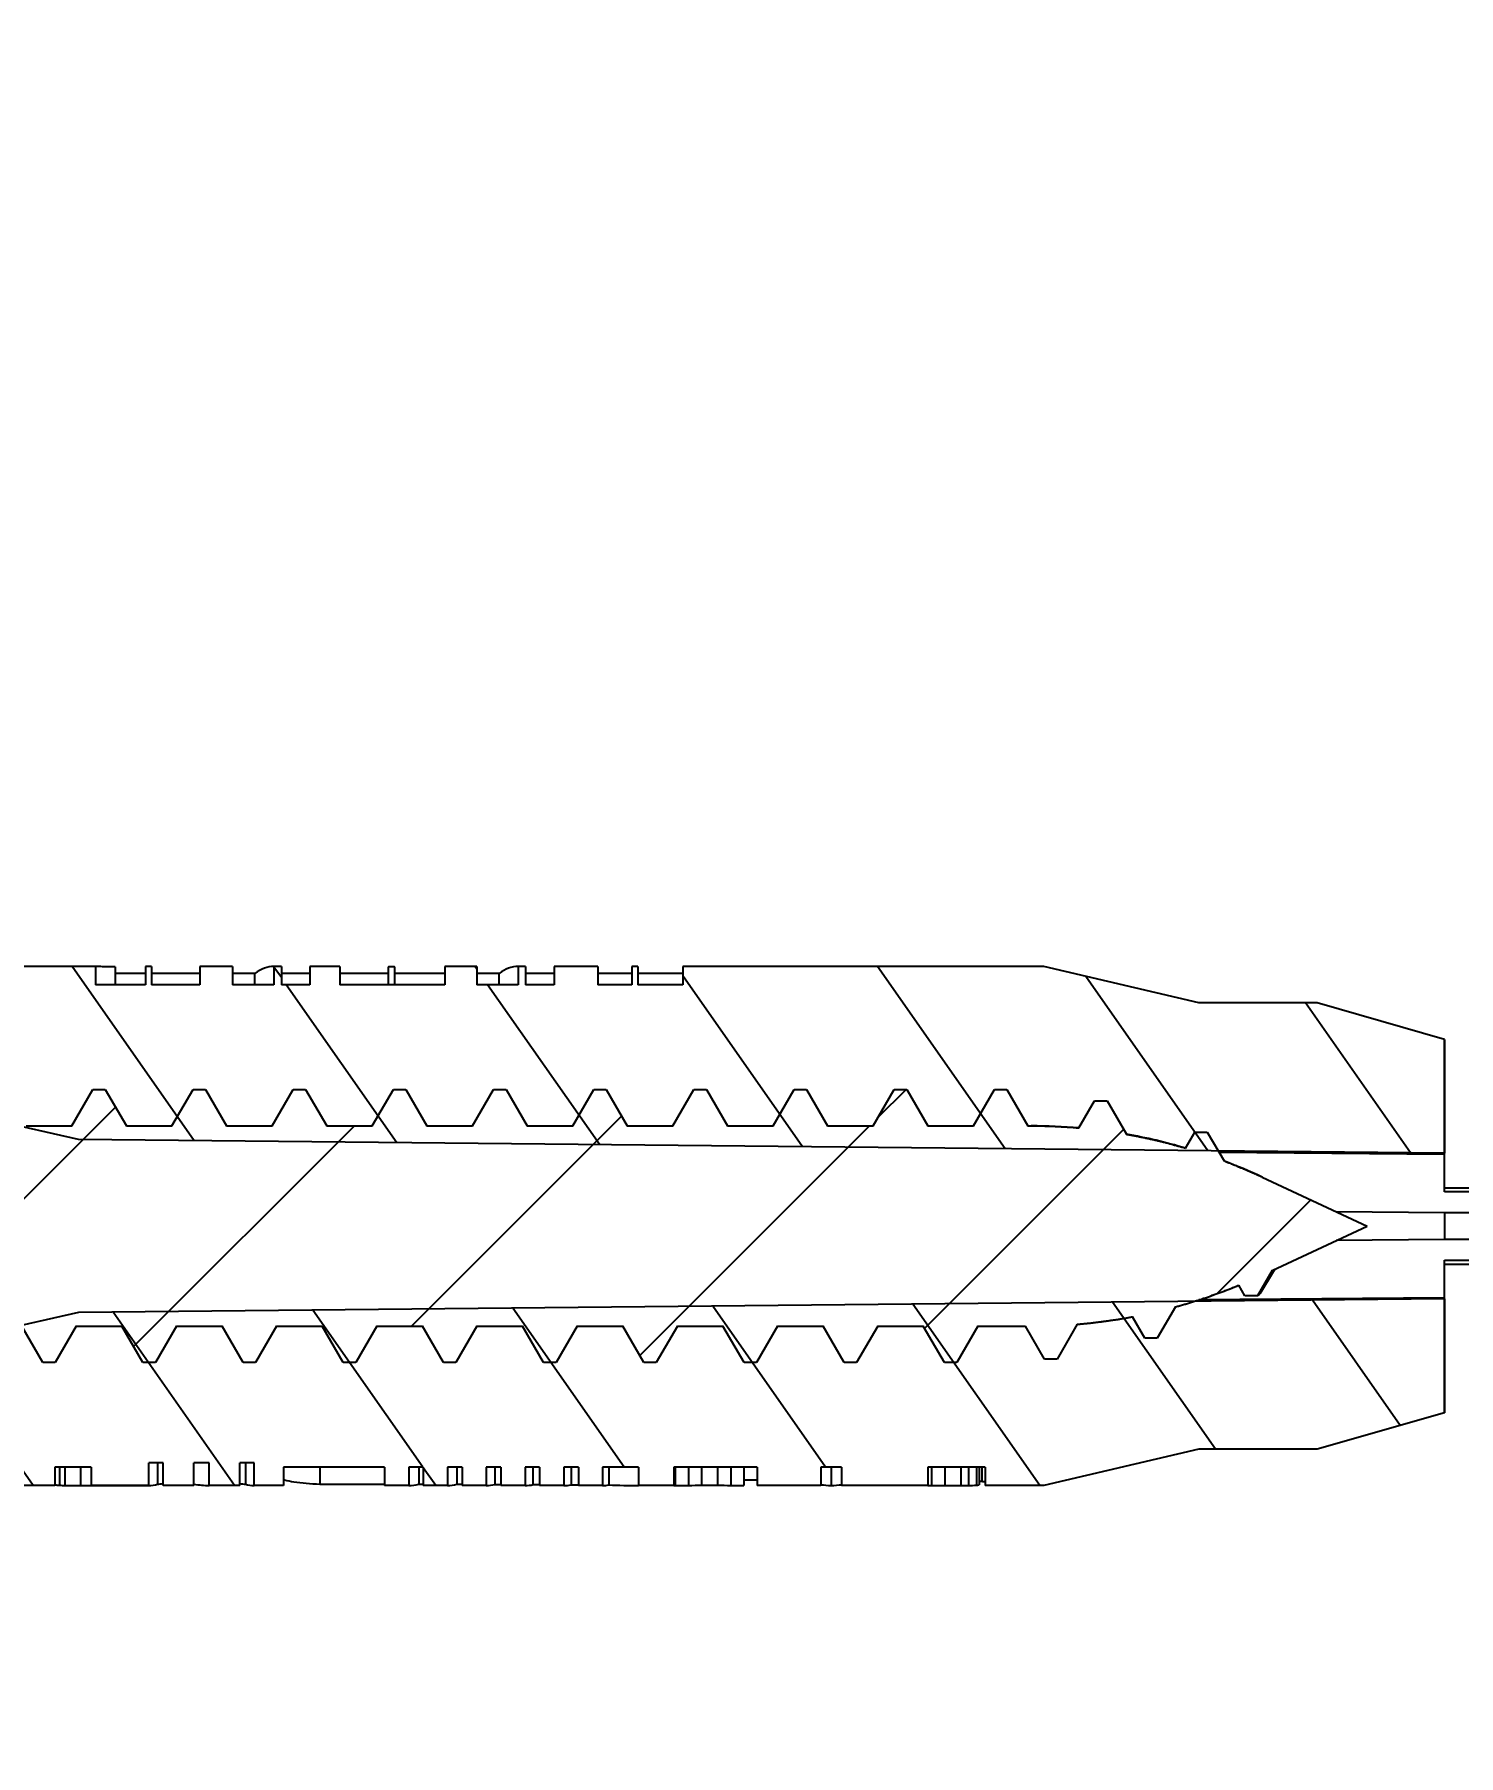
# Model space of a CAD drawing. Header units: inches. Extents: x 1964 to 3446, y -1690 to -1141.
# Drawn here: x 3414.32 to 3429.95, y -1330.31 to -1311.41 of the extents above; entities that cross this region are included whole.
import ezdxf

# ---------------------------------------------------------------- set-up
doc = ezdxf.new("R2010")
doc.units = ezdxf.units.IN
doc.header["$MEASUREMENT"] = 0
doc.layers.get('0').update_dxf_attribs({"linetype": 'CONTINUOUS'})
doc.layers.get('Defpoints').update_dxf_attribs({"linetype": 'CONTINUOUS'})
doc.layers.add('dim', color=3, linetype='CONTINUOUS', lineweight=9)
doc.styles.add('ROMAND', font='romand.shx', dxfattribs={"bigfont": 'gbcbig.shx'})
doc.dimstyles.new('YanXiu', dxfattribs={"dimtxt": 2.5, "dimasz": 2.2, "dimexe": 1, "dimexo": 0, "dimgap": 0.66, "dimtad": 0, "dimzin": 0, "dimdsep": 46, "dimtxsty": 'ROMAND', "dimblk": 'CLOSEDBLANK', "dimcen": 0, "dimclrd": 3, "dimclre": 3, "dimclrt": 7, "dimadec": 0, "dimazin": 0, "dimtfac": 1, "dimtdec": 4, "dimtofl": 0, "dimtmove": 0, "dimatfit": 3, "dimldrblk": 'CLOSEDBLANK', "dimfxl": 0, "dimtolj": 1, "dimtzin": 0, "dimlwd": 0, "dimlwe": 0, "dimarcsym": 0})

# ---------------------------------------------------------------- blocks, each defined once
blk = doc.blocks.new('_ClosedBlank')
at = {"color": 0, "linetype": 'ByBlock', "lineweight": -2}
for p, q in [((-1, 0.1667), (0, 0)), ((-1, 0.1667), (-1, -0.1667)), ((0, 0), (-1, -0.1667))]:
    blk.add_line(p, q, dxfattribs=at)
blk = doc.blocks.new('*D33')
at = {"layer": 'Defpoints', "color": 0}
for p in [(3392.251, -1262.449), (3392.251, -1463.195), (3443.244, -1463.195)]:
    blk.add_point(p, dxfattribs=at)
at = {"layer": 'dim', "color": 3, "lineweight": 5}
for p, q in [((3392.251, -1262.449), (3444.043, -1262.449)), ((3443.244, -1265.649), (3443.244, -1352.022)), ((3443.244, -1459.995), (3443.244, -1373.622)), ((3392.251, -1463.195), (3444.043, -1463.195))]:
    blk.add_line(p, q, dxfattribs=at)
at = {"layer": 'dim', "color": 3, "lineweight": 5, "xscale": 3.2, "yscale": 3.2, "zscale": 3.2}
for p, rotation in [((3443.244, -1262.449), 90), ((3443.244, -1463.195), 270)]:
    blk.add_blockref('_ClosedBlank', p, dxfattribs=dict(at, rotation=rotation))
at = {"layer": 'dim', "color": 7, "insert": (3443.244, -1362.822), "char_height": 4, "attachment_point": 5, "rotation": 90, "style": 'ROMAND'}
blk.add_mtext('200.75', dxfattribs=at)

msp = doc.modelspace()

# ---------------------------------------------------------------- hatches: boundary and pattern name
h = msp.add_hatch()
h.set_pattern_fill('A', color=5, scale=2, angle=45, style=0)
h.set_pattern_definition([(45, (3043.2097, -1624.4772), (-1.4142136, 1.4142136), [])])
edge = h.paths.add_edge_path()
edge.add_line((3403.951, -1320.996), (3403.951, -1323.007))
edge.add_line((3403.951, -1323.007), (3403.958, -1322.996))
edge.add_line((3403.958, -1322.996), (3404.095, -1322.996))
edge.add_line((3404.095, -1322.996), (3404.326, -1323.396))
edge.add_line((3404.326, -1323.396), (3404.827, -1323.396))
edge.add_line((3404.827, -1323.396), (3405.058, -1322.996))
edge.add_line((3405.058, -1322.996), (3405.195, -1322.996))
edge.add_line((3405.195, -1322.996), (3405.426, -1323.396))
edge.add_line((3405.426, -1323.396), (3405.927, -1323.396))
edge.add_line((3405.927, -1323.396), (3406.158, -1322.996))
edge.add_line((3406.158, -1322.996), (3406.295, -1322.996))
edge.add_line((3406.295, -1322.996), (3406.526, -1323.396))
edge.add_line((3406.526, -1323.396), (3407.027, -1323.396))
edge.add_line((3407.027, -1323.396), (3407.258, -1322.996))
edge.add_line((3407.258, -1322.996), (3407.395, -1322.996))
edge.add_line((3407.395, -1322.996), (3407.626, -1323.396))
edge.add_line((3407.626, -1323.396), (3408.127, -1323.396))
edge.add_line((3408.127, -1323.396), (3408.358, -1322.996))
edge.add_line((3408.358, -1322.996), (3408.495, -1322.996))
edge.add_line((3408.495, -1322.996), (3408.726, -1323.396))
edge.add_line((3408.726, -1323.396), (3409.227, -1323.396))
edge.add_line((3409.227, -1323.396), (3409.458, -1322.996))
edge.add_line((3409.458, -1322.996), (3409.595, -1322.996))
edge.add_line((3409.595, -1322.996), (3409.826, -1323.396))
edge.add_line((3409.826, -1323.396), (3410.327, -1323.396))
edge.add_line((3410.327, -1323.396), (3410.558, -1322.996))
edge.add_line((3410.558, -1322.996), (3410.695, -1322.996))
edge.add_line((3410.695, -1322.996), (3410.926, -1323.396))
edge.add_line((3410.926, -1323.396), (3411.427, -1323.396))
edge.add_line((3411.427, -1323.396), (3411.658, -1322.996))
edge.add_line((3411.658, -1322.996), (3411.795, -1322.996))
edge.add_line((3411.795, -1322.996), (3412.026, -1323.396))
edge.add_line((3412.026, -1323.396), (3412.527, -1323.396))
edge.add_line((3412.527, -1323.396), (3412.758, -1322.996))
edge.add_line((3412.758, -1322.996), (3412.895, -1322.996))
edge.add_line((3412.895, -1322.996), (3413.126, -1323.396))
edge.add_line((3413.126, -1323.396), (3413.627, -1323.396))
edge.add_line((3413.627, -1323.396), (3413.858, -1322.996))
edge.add_line((3413.858, -1322.996), (3413.995, -1322.996))
edge.add_line((3413.995, -1322.996), (3414.226, -1323.396))
edge.add_line((3414.226, -1323.396), (3414.727, -1323.396))
edge.add_line((3414.727, -1323.396), (3414.958, -1322.996))
edge.add_line((3414.958, -1322.996), (3415.095, -1322.996))
edge.add_line((3415.095, -1322.996), (3415.326, -1323.396))
edge.add_line((3415.326, -1323.396), (3415.827, -1323.396))
edge.add_line((3415.827, -1323.396), (3416.058, -1322.996))
edge.add_line((3416.058, -1322.996), (3416.195, -1322.996))
edge.add_line((3416.195, -1322.996), (3416.426, -1323.396))
edge.add_line((3416.426, -1323.396), (3416.927, -1323.396))
edge.add_line((3416.927, -1323.396), (3417.158, -1322.996))
edge.add_line((3417.158, -1322.996), (3417.295, -1322.996))
edge.add_line((3417.295, -1322.996), (3417.526, -1323.396))
edge.add_line((3417.526, -1323.396), (3418.027, -1323.396))
edge.add_line((3418.027, -1323.396), (3418.258, -1322.996))
edge.add_line((3418.258, -1322.996), (3418.395, -1322.996))
edge.add_line((3418.395, -1322.996), (3418.626, -1323.396))
edge.add_line((3418.626, -1323.396), (3419.127, -1323.396))
edge.add_line((3419.127, -1323.396), (3419.358, -1322.996))
edge.add_line((3419.358, -1322.996), (3419.495, -1322.996))
edge.add_line((3419.495, -1322.996), (3419.726, -1323.396))
edge.add_line((3419.726, -1323.396), (3420.227, -1323.396))
edge.add_line((3420.227, -1323.396), (3420.458, -1322.996))
edge.add_line((3420.458, -1322.996), (3420.595, -1322.996))
edge.add_line((3420.595, -1322.996), (3420.826, -1323.396))
edge.add_line((3420.826, -1323.396), (3421.327, -1323.396))
edge.add_line((3421.327, -1323.396), (3421.558, -1322.996))
edge.add_line((3421.558, -1322.996), (3421.695, -1322.996))
edge.add_line((3421.695, -1322.996), (3421.926, -1323.396))
edge.add_line((3421.926, -1323.396), (3422.427, -1323.396))
edge.add_line((3422.427, -1323.396), (3422.658, -1322.996))
edge.add_line((3422.658, -1322.996), (3422.795, -1322.996))
edge.add_line((3422.795, -1322.996), (3423.026, -1323.396))
edge.add_line((3423.026, -1323.396), (3423.527, -1323.396))
edge.add_line((3423.527, -1323.396), (3423.758, -1322.996))
edge.add_line((3423.758, -1322.996), (3423.895, -1322.996))
edge.add_line((3423.895, -1322.996), (3424.126, -1323.396))
edge.add_line((3424.126, -1323.396), (3424.627, -1323.396))
edge.add_line((3424.627, -1323.396), (3424.858, -1322.997))
edge.add_line((3424.858, -1322.997), (3424.995, -1322.997))
edge.add_line((3424.995, -1322.997), (3425.225, -1323.396))
edge.add_line((3425.225, -1323.396), (3425.262, -1323.396))
edge.add_spline(control_points=[(3425.262, -1323.396), (3425.437, -1323.396), (3425.612, -1323.403), (3425.786, -1323.419)], knot_values=[0, 0, 0, 0, 1, 1, 1, 1], degree=3, periodic=0)
edge.add_line((3425.786, -1323.419), (3425.958, -1323.122))
edge.add_line((3425.958, -1323.122), (3426.095, -1323.122))
edge.add_line((3426.095, -1323.122), (3426.306, -1323.487))
edge.add_spline(control_points=[(3426.306, -1323.487), (3426.525, -1323.526), (3426.742, -1323.577), (3426.956, -1323.64)], knot_values=[0, 0, 0, 0, 1, 1, 1, 1], degree=3, periodic=0)
edge.add_line((3426.956, -1323.64), (3427.058, -1323.464))
edge.add_line((3427.058, -1323.464), (3427.195, -1323.464))
edge.add_line((3427.195, -1323.464), (3427.379, -1323.781))
edge.add_spline(control_points=[(3427.379, -1323.781), (3427.521, -1323.835), (3427.66, -1323.894), (3427.798, -1323.958)], knot_values=[0, 0, 0, 0, 1, 1, 1, 1], degree=3, periodic=0)
edge.add_line((3427.798, -1323.958), (3428.951, -1324.496))
edge.add_line((3428.951, -1324.496), (3427.906, -1324.983))
edge.add_line((3427.906, -1324.983), (3427.745, -1325.262))
edge.add_line((3427.745, -1325.262), (3427.608, -1325.262))
edge.add_line((3427.608, -1325.262), (3427.541, -1325.146))
edge.add_spline(control_points=[(3426.844, -1325.384), (3427.081, -1325.319), (3427.313, -1325.24), (3427.541, -1325.146)], knot_values=[0, 0, 0, 0, 1, 1, 1, 1], degree=3, periodic=0)
edge.add_line((3426.844, -1325.384), (3426.645, -1325.727))
edge.add_line((3426.645, -1325.727), (3426.508, -1325.727))
edge.add_line((3426.508, -1325.727), (3426.372, -1325.492))
edge.add_spline(control_points=[(3425.766, -1325.575), (3425.97, -1325.557), (3426.172, -1325.53), (3426.372, -1325.492)], knot_values=[0, 0, 0, 0, 1, 1, 1, 1], degree=3, periodic=0)
edge.add_line((3425.766, -1325.575), (3425.545, -1325.958))
edge.add_line((3425.545, -1325.958), (3425.408, -1325.958))
edge.add_line((3425.408, -1325.958), (3425.199, -1325.596))
edge.add_line((3425.199, -1325.596), (3424.676, -1325.596))
edge.add_line((3424.676, -1325.596), (3424.445, -1325.996))
edge.add_line((3424.445, -1325.996), (3424.308, -1325.996))
edge.add_line((3424.308, -1325.996), (3424.077, -1325.596))
edge.add_line((3424.077, -1325.596), (3423.576, -1325.596))
edge.add_line((3423.576, -1325.596), (3423.345, -1325.996))
edge.add_line((3423.345, -1325.996), (3423.208, -1325.996))
edge.add_line((3423.208, -1325.996), (3422.977, -1325.596))
edge.add_line((3422.977, -1325.596), (3422.476, -1325.596))
edge.add_line((3422.476, -1325.596), (3422.245, -1325.996))
edge.add_line((3422.245, -1325.996), (3422.108, -1325.996))
edge.add_line((3422.108, -1325.996), (3421.877, -1325.596))
edge.add_line((3421.877, -1325.596), (3421.376, -1325.596))
edge.add_line((3421.376, -1325.596), (3421.145, -1325.996))
edge.add_line((3421.145, -1325.996), (3421.008, -1325.996))
edge.add_line((3421.008, -1325.996), (3420.777, -1325.596))
edge.add_line((3420.777, -1325.596), (3420.276, -1325.596))
edge.add_line((3420.276, -1325.596), (3420.045, -1325.996))
edge.add_line((3420.045, -1325.996), (3419.908, -1325.996))
edge.add_line((3419.908, -1325.996), (3419.677, -1325.596))
edge.add_line((3419.677, -1325.596), (3419.176, -1325.596))
edge.add_line((3419.176, -1325.596), (3418.945, -1325.996))
edge.add_line((3418.945, -1325.996), (3418.808, -1325.996))
edge.add_line((3418.808, -1325.996), (3418.577, -1325.596))
edge.add_line((3418.577, -1325.596), (3418.076, -1325.596))
edge.add_line((3418.076, -1325.596), (3417.845, -1325.996))
edge.add_line((3417.845, -1325.996), (3417.708, -1325.996))
edge.add_line((3417.708, -1325.996), (3417.477, -1325.596))
edge.add_line((3417.477, -1325.596), (3416.976, -1325.596))
edge.add_line((3416.976, -1325.596), (3416.745, -1325.996))
edge.add_line((3416.745, -1325.996), (3416.608, -1325.996))
edge.add_line((3416.608, -1325.996), (3416.377, -1325.596))
edge.add_line((3416.377, -1325.596), (3415.876, -1325.596))
edge.add_line((3415.876, -1325.596), (3415.645, -1325.996))
edge.add_line((3415.645, -1325.996), (3415.508, -1325.996))
edge.add_line((3415.508, -1325.996), (3415.277, -1325.596))
edge.add_line((3415.277, -1325.596), (3414.776, -1325.596))
edge.add_line((3414.776, -1325.596), (3414.545, -1325.996))
edge.add_line((3414.545, -1325.996), (3414.408, -1325.996))
edge.add_line((3414.408, -1325.996), (3414.177, -1325.596))
edge.add_line((3414.177, -1325.596), (3413.676, -1325.596))
edge.add_line((3413.676, -1325.596), (3413.445, -1325.996))
edge.add_line((3413.445, -1325.996), (3413.308, -1325.996))
edge.add_line((3413.308, -1325.996), (3413.077, -1325.596))
edge.add_line((3413.077, -1325.596), (3412.576, -1325.596))
edge.add_line((3412.576, -1325.596), (3412.345, -1325.996))
edge.add_line((3412.345, -1325.996), (3412.208, -1325.996))
edge.add_line((3412.208, -1325.996), (3411.977, -1325.596))
edge.add_line((3411.977, -1325.596), (3411.476, -1325.596))
edge.add_line((3411.476, -1325.596), (3411.245, -1325.996))
edge.add_line((3411.245, -1325.996), (3411.108, -1325.996))
edge.add_line((3411.108, -1325.996), (3410.877, -1325.596))
edge.add_line((3410.877, -1325.596), (3410.376, -1325.596))
edge.add_line((3410.376, -1325.596), (3410.145, -1325.996))
edge.add_line((3410.145, -1325.996), (3410.008, -1325.996))
edge.add_line((3410.008, -1325.996), (3409.777, -1325.596))
edge.add_line((3409.777, -1325.596), (3409.276, -1325.596))
edge.add_line((3409.276, -1325.596), (3409.045, -1325.996))
edge.add_line((3409.045, -1325.996), (3408.908, -1325.996))
edge.add_line((3408.908, -1325.996), (3408.677, -1325.596))
edge.add_line((3408.677, -1325.596), (3408.176, -1325.596))
edge.add_line((3408.176, -1325.596), (3407.945, -1325.996))
edge.add_line((3407.945, -1325.996), (3407.808, -1325.996))
edge.add_line((3407.808, -1325.996), (3407.577, -1325.596))
edge.add_line((3407.577, -1325.596), (3407.076, -1325.596))
edge.add_line((3407.076, -1325.596), (3406.845, -1325.996))
edge.add_line((3406.845, -1325.996), (3406.708, -1325.996))
edge.add_line((3406.708, -1325.996), (3406.477, -1325.596))
edge.add_line((3406.477, -1325.596), (3405.976, -1325.596))
edge.add_line((3405.976, -1325.596), (3405.745, -1325.996))
edge.add_line((3405.745, -1325.996), (3405.608, -1325.996))
edge.add_line((3405.608, -1325.996), (3405.377, -1325.596))
edge.add_line((3405.377, -1325.596), (3404.876, -1325.596))
edge.add_line((3404.876, -1325.596), (3404.645, -1325.996))
edge.add_line((3404.645, -1325.996), (3404.508, -1325.996))
edge.add_line((3404.508, -1325.996), (3404.277, -1325.596))
edge.add_line((3404.277, -1325.596), (3403.951, -1325.596))
edge.add_line((3403.951, -1325.596), (3403.951, -1327.996))
edge.add_line((3403.951, -1327.996), (3403.651, -1327.996))
edge.add_line((3403.651, -1327.996), (3403.651, -1327.196))
edge.add_spline(control_points=[(3402.134, -1326.256), (3402.41, -1326.868), (3402.981, -1327.221), (3403.651, -1327.196)], knot_values=[0, 0, 0, 0, 1, 1, 1, 1], degree=3, periodic=0)
edge.add_line((3402.134, -1326.256), (3403.45, -1325.246))
edge.add_line((3403.45, -1325.246), (3403.651, -1324.496))
edge.add_line((3403.651, -1324.496), (3403.45, -1323.746))
edge.add_line((3403.45, -1323.746), (3402.134, -1322.735))
edge.add_spline(control_points=[(3402.134, -1322.735), (3402.41, -1322.124), (3402.981, -1321.771), (3403.651, -1321.796)], knot_values=[0, 0, 0, 0, 1, 1, 1, 1], degree=3, periodic=0)
edge.add_line((3403.651, -1321.796), (3403.651, -1320.996))
edge.add_line((3403.651, -1320.996), (3403.951, -1320.996))
h = msp.add_hatch()
h.set_pattern_fill('DEFAULT__2', color=2, scale=1.810714, angle=125, style=0)
h.set_pattern_definition([(125, (3043.2097, -1624.4772), (-1.48325, -1.038583), [])])
edge = h.paths.add_edge_path()
edge.add_line((3429.801, -1325.296), (3414.801, -1325.446))
edge.add_line((3414.801, -1325.446), (3410.172, -1326.496))
edge.add_line((3410.172, -1326.496), (3405.451, -1326.496))
edge.add_line((3405.451, -1326.496), (3405.451, -1326.618))
edge.add_line((3405.451, -1326.618), (3405.458, -1326.618))
edge.add_line((3405.458, -1326.618), (3405.276, -1326.621))
edge.add_spline(control_points=[(3405.276, -1326.621), (3405.085, -1326.624), (3404.951, -1326.76), (3404.951, -1326.951)], knot_values=[0, 0, 0, 0, 1, 1, 1, 1], degree=3, periodic=0)
edge.add_line((3404.951, -1326.951), (3404.951, -1327.996))
edge.add_line((3404.951, -1327.996), (3405.121, -1327.996))
edge.add_line((3405.121, -1327.996), (3405.598, -1327.191))
edge.add_line((3405.598, -1327.191), (3408.351, -1327.191))
edge.add_line((3408.351, -1327.191), (3408.351, -1327.846))
edge.add_line((3408.351, -1327.846), (3411.951, -1327.403))
edge.add_line((3411.951, -1327.403), (3412.618, -1327.384))
edge.add_line((3412.618, -1327.384), (3412.618, -1327.146))
edge.add_line((3412.618, -1327.146), (3412.792, -1327.146))
edge.add_line((3412.792, -1327.146), (3412.792, -1327.379))
edge.add_line((3412.792, -1327.379), (3413.147, -1327.369))
edge.add_line((3413.147, -1327.369), (3413.147, -1327.146))
edge.add_line((3413.147, -1327.146), (3413.351, -1327.146))
edge.add_line((3413.351, -1327.146), (3413.351, -1327.363))
edge.add_line((3413.351, -1327.363), (3413.951, -1327.346))
edge.add_line((3413.951, -1327.346), (3414.541, -1327.346))
edge.add_line((3414.541, -1327.346), (3414.541, -1327.146))
edge.add_line((3414.541, -1327.146), (3414.939, -1327.146))
edge.add_line((3414.939, -1327.146), (3414.939, -1327.346))
edge.add_line((3414.939, -1327.346), (3415.572, -1327.346))
edge.add_line((3415.572, -1327.346), (3415.572, -1327.096))
edge.add_line((3415.572, -1327.096), (3415.73, -1327.096))
edge.add_line((3415.73, -1327.096), (3415.73, -1327.346))
edge.add_line((3415.73, -1327.346), (3416.066, -1327.346))
edge.add_line((3416.066, -1327.346), (3416.066, -1327.096))
edge.add_line((3416.066, -1327.096), (3416.237, -1327.096))
edge.add_line((3416.237, -1327.096), (3416.237, -1327.346))
edge.add_line((3416.237, -1327.346), (3416.572, -1327.346))
edge.add_line((3416.572, -1327.346), (3416.572, -1327.096))
edge.add_line((3416.572, -1327.096), (3416.73, -1327.096))
edge.add_line((3416.73, -1327.096), (3416.73, -1327.346))
edge.add_line((3416.73, -1327.346), (3417.051, -1327.346))
edge.add_line((3417.051, -1327.346), (3417.051, -1327.146))
edge.add_line((3417.051, -1327.146), (3418.161, -1327.146))
edge.add_line((3418.161, -1327.146), (3418.161, -1327.346))
edge.add_line((3418.161, -1327.346), (3418.427, -1327.346))
edge.add_line((3418.427, -1327.346), (3418.427, -1327.146))
edge.add_line((3418.427, -1327.146), (3418.586, -1327.146))
edge.add_line((3418.586, -1327.146), (3418.586, -1327.346))
edge.add_line((3418.586, -1327.346), (3418.852, -1327.346))
edge.add_line((3418.852, -1327.346), (3418.852, -1327.146))
edge.add_line((3418.852, -1327.146), (3419.012, -1327.146))
edge.add_line((3419.012, -1327.146), (3419.012, -1327.346))
edge.add_line((3419.012, -1327.346), (3419.278, -1327.346))
edge.add_line((3419.278, -1327.346), (3419.278, -1327.146))
edge.add_line((3419.278, -1327.146), (3419.438, -1327.146))
edge.add_line((3419.438, -1327.146), (3419.438, -1327.346))
edge.add_line((3419.438, -1327.346), (3419.704, -1327.346))
edge.add_line((3419.704, -1327.346), (3419.704, -1327.146))
edge.add_line((3419.704, -1327.146), (3419.863, -1327.146))
edge.add_line((3419.863, -1327.146), (3419.863, -1327.346))
edge.add_line((3419.863, -1327.346), (3420.129, -1327.346))
edge.add_line((3420.129, -1327.346), (3420.129, -1327.146))
edge.add_line((3420.129, -1327.146), (3420.289, -1327.146))
edge.add_line((3420.289, -1327.146), (3420.289, -1327.346))
edge.add_line((3420.289, -1327.346), (3420.555, -1327.346))
edge.add_line((3420.555, -1327.346), (3420.555, -1327.146))
edge.add_line((3420.555, -1327.146), (3420.951, -1327.146))
edge.add_line((3420.951, -1327.146), (3420.951, -1327.346))
edge.add_line((3420.951, -1327.346), (3421.338, -1327.346))
edge.add_line((3421.338, -1327.346), (3421.338, -1327.146))
edge.add_line((3421.338, -1327.146), (3422.253, -1327.146))
edge.add_line((3422.253, -1327.146), (3422.253, -1327.346))
edge.add_line((3422.253, -1327.346), (3422.95, -1327.346))
edge.add_line((3422.95, -1327.346), (3422.95, -1327.146))
edge.add_line((3422.95, -1327.146), (3423.18, -1327.146))
edge.add_line((3423.18, -1327.146), (3423.18, -1327.346))
edge.add_line((3423.18, -1327.346), (3424.128, -1327.346))
edge.add_line((3424.128, -1327.346), (3424.128, -1327.146))
edge.add_line((3424.128, -1327.146), (3424.757, -1327.146))
edge.add_line((3424.757, -1327.146), (3424.757, -1327.346))
edge.add_line((3424.757, -1327.346), (3425.401, -1327.346))
edge.add_line((3425.401, -1327.346), (3427.101, -1326.946))
edge.add_line((3427.101, -1326.946), (3428.401, -1326.946))
edge.add_line((3428.401, -1326.946), (3429.801, -1326.546))
edge.add_line((3429.801, -1326.546), (3429.801, -1325.296))
edge = h.paths.add_edge_path()
edge.add_line((3429.801, -1323.696), (3414.801, -1323.546))
edge.add_line((3414.801, -1323.546), (3410.172, -1322.496))
edge.add_line((3410.172, -1322.496), (3405.451, -1322.496))
edge.add_line((3405.451, -1322.496), (3405.451, -1322.374))
edge.add_line((3405.451, -1322.374), (3405.458, -1322.374))
edge.add_line((3405.458, -1322.374), (3405.276, -1322.371))
edge.add_spline(control_points=[(3405.276, -1322.371), (3405.085, -1322.368), (3404.951, -1322.232), (3404.951, -1322.041)], knot_values=[0, 0, 0, 0, 1, 1, 1, 1], degree=3, periodic=0)
edge.add_line((3404.951, -1322.041), (3404.951, -1320.996))
edge.add_line((3404.951, -1320.996), (3405.121, -1320.996))
edge.add_line((3405.121, -1320.996), (3405.598, -1321.801))
edge.add_line((3405.598, -1321.801), (3408.351, -1321.801))
edge.add_line((3408.351, -1321.801), (3408.351, -1321.146))
edge.add_line((3408.351, -1321.146), (3411.951, -1321.588))
edge.add_line((3411.951, -1321.588), (3413.951, -1321.646))
edge.add_line((3413.951, -1321.646), (3414.986, -1321.646))
edge.add_line((3414.986, -1321.646), (3414.986, -1321.846))
edge.add_line((3414.986, -1321.846), (3415.536, -1321.846))
edge.add_line((3415.536, -1321.846), (3415.536, -1321.646))
edge.add_line((3415.536, -1321.646), (3415.602, -1321.646))
edge.add_line((3415.602, -1321.646), (3415.602, -1321.846))
edge.add_line((3415.602, -1321.846), (3416.133, -1321.846))
edge.add_line((3416.133, -1321.846), (3416.133, -1321.646))
edge.add_line((3416.133, -1321.646), (3416.493, -1321.646))
edge.add_line((3416.493, -1321.646), (3416.493, -1321.846))
edge.add_line((3416.493, -1321.846), (3416.947, -1321.846))
edge.add_line((3416.947, -1321.846), (3416.947, -1321.646))
edge.add_line((3416.947, -1321.646), (3417.028, -1321.646))
edge.add_line((3417.028, -1321.646), (3417.028, -1321.846))
edge.add_line((3417.028, -1321.846), (3417.341, -1321.846))
edge.add_line((3417.341, -1321.846), (3417.341, -1321.646))
edge.add_line((3417.341, -1321.646), (3417.672, -1321.646))
edge.add_line((3417.672, -1321.646), (3417.672, -1321.846))
edge.add_line((3417.672, -1321.846), (3418.822, -1321.846))
edge.add_line((3418.822, -1321.846), (3418.822, -1321.646))
edge.add_line((3418.822, -1321.646), (3419.174, -1321.646))
edge.add_line((3419.174, -1321.646), (3419.174, -1321.846))
edge.add_line((3419.174, -1321.846), (3419.628, -1321.846))
edge.add_line((3419.628, -1321.846), (3419.628, -1321.646))
edge.add_line((3419.628, -1321.646), (3419.709, -1321.646))
edge.add_line((3419.709, -1321.646), (3419.709, -1321.846))
edge.add_line((3419.709, -1321.846), (3420.022, -1321.846))
edge.add_line((3420.022, -1321.846), (3420.022, -1321.646))
edge.add_line((3420.022, -1321.646), (3420.503, -1321.646))
edge.add_line((3420.503, -1321.646), (3420.503, -1321.846))
edge.add_line((3420.503, -1321.846), (3420.876, -1321.846))
edge.add_line((3420.876, -1321.846), (3420.876, -1321.646))
edge.add_line((3420.876, -1321.646), (3420.942, -1321.646))
edge.add_line((3420.942, -1321.646), (3420.942, -1321.846))
edge.add_line((3420.942, -1321.846), (3421.435, -1321.846))
edge.add_line((3421.435, -1321.846), (3421.435, -1321.646))
edge.add_line((3421.435, -1321.646), (3425.401, -1321.646))
edge.add_line((3425.401, -1321.646), (3427.101, -1322.046))
edge.add_line((3427.101, -1322.046), (3428.401, -1322.046))
edge.add_line((3428.401, -1322.046), (3429.801, -1322.446))
edge.add_line((3429.801, -1322.446), (3429.801, -1323.696))

# ---------------------------------------------------------------- linework, layer by layer
at = {"color": 7, "linetype": 'Continuous'}
for p, q in [((3414.986, -1321.646), (3413.951, -1321.646)), ((3414.986, -1321.646), (3413.951, -1321.646)), ((3414.986, -1321.646), (3414.986, -1321.846)), ((3414.986, -1321.646), (3414.986, -1321.846)), ((3415.203, -1321.651), (3415.203, -1321.846)), ((3415.602, -1321.646), (3415.536, -1321.646)), ((3415.536, -1321.646), (3415.536, -1321.846)), ((3415.602, -1321.646), (3415.536, -1321.646)), ((3415.536, -1321.646), (3415.536, -1321.846)), ((3415.602, -1321.646), (3415.602, -1321.846)), ((3415.602, -1321.646), (3415.602, -1321.846)), ((3416.493, -1321.646), (3416.133, -1321.646)), ((3416.133, -1321.646), (3416.133, -1321.846)), ((3416.493, -1321.646), (3416.133, -1321.646)), ((3416.133, -1321.646), (3416.133, -1321.846)), ((3416.493, -1321.646), (3416.493, -1321.846)), ((3416.493, -1321.646), (3416.493, -1321.846)), ((3417.028, -1321.646), (3416.947, -1321.646)), ((3416.947, -1321.646), (3416.947, -1321.846)), ((3417.028, -1321.646), (3416.947, -1321.646)), ((3416.947, -1321.646), (3416.947, -1321.846)), ((3417.028, -1321.646), (3417.028, -1321.846)), ((3417.028, -1321.646), (3417.028, -1321.846)), ((3417.672, -1321.646), (3417.341, -1321.646)), ((3417.341, -1321.646), (3417.341, -1321.846)), ((3417.672, -1321.646), (3417.341, -1321.646)), ((3417.341, -1321.646), (3417.341, -1321.846)), ((3417.672, -1321.646), (3417.672, -1321.846)), ((3417.672, -1321.646), (3417.672, -1321.846)), ((3418.205, -1321.846), (3418.205, -1321.651)), ((3418.271, -1321.651), (3418.271, -1321.846)), ((3419.174, -1321.646), (3418.822, -1321.646)), ((3418.822, -1321.646), (3418.822, -1321.846)), ((3419.174, -1321.646), (3418.822, -1321.646)), ((3418.822, -1321.646), (3418.822, -1321.846)), ((3419.174, -1321.646), (3419.174, -1321.846)), ((3419.174, -1321.646), (3419.174, -1321.846)), ((3419.709, -1321.646), (3419.628, -1321.646)), ((3419.628, -1321.646), (3419.628, -1321.846)), ((3419.709, -1321.646), (3419.628, -1321.646)), ((3419.628, -1321.646), (3419.628, -1321.846)), ((3419.709, -1321.646), (3419.709, -1321.846)), ((3419.709, -1321.646), (3419.709, -1321.846)), ((3420.503, -1321.646), (3420.022, -1321.646)), ((3420.022, -1321.646), (3420.022, -1321.846)), ((3420.503, -1321.646), (3420.022, -1321.646)), ((3420.022, -1321.646), (3420.022, -1321.846)), ((3420.503, -1321.646), (3420.503, -1321.846)), ((3420.503, -1321.646), (3420.503, -1321.846)), ((3420.942, -1321.646), (3420.876, -1321.646)), ((3420.876, -1321.646), (3420.876, -1321.846)), ((3420.942, -1321.646), (3420.876, -1321.646)), ((3420.876, -1321.646), (3420.876, -1321.846)), ((3420.942, -1321.646), (3420.942, -1321.846)), ((3420.942, -1321.646), (3420.942, -1321.846)), ((3425.401, -1321.646), (3421.435, -1321.646)), ((3421.435, -1321.646), (3421.435, -1321.846)), ((3425.401, -1321.646), (3421.435, -1321.646)), ((3421.435, -1321.646), (3421.435, -1321.846)), ((3427.101, -1322.046), (3425.401, -1321.646)), ((3427.101, -1322.046), (3425.401, -1321.646)), ((3415.536, -1321.846), (3414.986, -1321.846)), ((3415.536, -1321.846), (3414.986, -1321.846)), ((3415.536, -1321.721), (3415.203, -1321.721)), ((3416.133, -1321.721), (3415.602, -1321.721)), ((3416.133, -1321.846), (3415.602, -1321.846)), ((3416.133, -1321.846), (3415.602, -1321.846)), ((3416.738, -1321.721), (3416.493, -1321.721)), ((3416.947, -1321.846), (3416.493, -1321.846)), ((3416.947, -1321.846), (3416.493, -1321.846)), ((3416.738, -1321.846), (3416.738, -1321.721)), ((3417.341, -1321.721), (3417.028, -1321.721)), ((3417.341, -1321.846), (3417.028, -1321.846)), ((3417.341, -1321.846), (3417.028, -1321.846)), ((3418.205, -1321.721), (3417.672, -1321.721)), ((3418.822, -1321.846), (3417.672, -1321.846)), ((3418.822, -1321.846), (3417.672, -1321.846)), ((3418.822, -1321.721), (3418.271, -1321.721)), ((3419.419, -1321.721), (3419.174, -1321.721)), ((3419.628, -1321.846), (3419.174, -1321.846)), ((3419.628, -1321.846), (3419.174, -1321.846)), ((3419.419, -1321.846), (3419.419, -1321.721)), ((3420.022, -1321.721), (3419.709, -1321.721)), ((3420.022, -1321.846), (3419.709, -1321.846)), ((3420.022, -1321.846), (3419.709, -1321.846)), ((3420.876, -1321.721), (3420.503, -1321.721)), ((3420.876, -1321.846), (3420.503, -1321.846)), ((3420.876, -1321.846), (3420.503, -1321.846)), ((3421.435, -1321.721), (3420.942, -1321.721)), ((3421.435, -1321.846), (3420.942, -1321.846)), ((3421.435, -1321.846), (3420.942, -1321.846)), ((3428.401, -1322.046), (3427.101, -1322.046)), ((3428.401, -1322.046), (3427.101, -1322.046)), ((3429.801, -1322.446), (3428.401, -1322.046)), ((3429.801, -1322.446), (3428.401, -1322.046)), ((3429.801, -1324.12), (3429.801, -1322.446)), ((3429.801, -1322.446), (3429.801, -1323.696)), ((3414.801, -1323.546), (3410.172, -1322.496)), ((3414.801, -1323.546), (3410.172, -1322.496)), ((3414.727, -1323.396), (3414.958, -1322.996)), ((3414.727, -1323.396), (3414.958, -1322.996)), ((3414.958, -1322.996), (3415.095, -1322.996)), ((3414.958, -1322.996), (3415.095, -1322.996)), ((3415.095, -1322.996), (3415.326, -1323.396)), ((3415.095, -1322.996), (3415.326, -1323.396)), ((3415.827, -1323.396), (3416.058, -1322.996)), ((3415.827, -1323.396), (3416.058, -1322.996)), ((3416.058, -1322.996), (3416.195, -1322.996)), ((3416.058, -1322.996), (3416.195, -1322.996)), ((3416.195, -1322.996), (3416.426, -1323.396)), ((3416.195, -1322.996), (3416.426, -1323.396)), ((3416.927, -1323.396), (3417.158, -1322.996)), ((3416.927, -1323.396), (3417.158, -1322.996)), ((3417.158, -1322.996), (3417.295, -1322.996)), ((3417.158, -1322.996), (3417.295, -1322.996)), ((3417.295, -1322.996), (3417.526, -1323.396)), ((3417.295, -1322.996), (3417.526, -1323.396)), ((3418.027, -1323.396), (3418.258, -1322.996)), ((3418.027, -1323.396), (3418.258, -1322.996)), ((3418.258, -1322.996), (3418.395, -1322.996)), ((3418.258, -1322.996), (3418.395, -1322.996)), ((3418.395, -1322.996), (3418.626, -1323.396)), ((3418.395, -1322.996), (3418.626, -1323.396)), ((3419.127, -1323.396), (3419.358, -1322.996)), ((3419.127, -1323.396), (3419.358, -1322.996)), ((3419.358, -1322.996), (3419.495, -1322.996)), ((3419.358, -1322.996), (3419.495, -1322.996)), ((3419.495, -1322.996), (3419.726, -1323.396)), ((3419.495, -1322.996), (3419.726, -1323.396)), ((3420.227, -1323.396), (3420.458, -1322.996)), ((3420.227, -1323.396), (3420.458, -1322.996)), ((3420.458, -1322.996), (3420.595, -1322.996)), ((3420.458, -1322.996), (3420.595, -1322.996)), ((3420.595, -1322.996), (3420.826, -1323.396)), ((3420.595, -1322.996), (3420.826, -1323.396)), ((3421.327, -1323.396), (3421.558, -1322.996)), ((3421.327, -1323.396), (3421.558, -1322.996)), ((3421.558, -1322.996), (3421.695, -1322.996)), ((3421.558, -1322.996), (3421.695, -1322.996)), ((3421.695, -1322.996), (3421.926, -1323.396)), ((3421.695, -1322.996), (3421.926, -1323.396)), ((3422.427, -1323.396), (3422.658, -1322.996)), ((3422.427, -1323.396), (3422.658, -1322.996)), ((3422.658, -1322.996), (3422.795, -1322.996)), ((3422.658, -1322.996), (3422.795, -1322.996)), ((3422.795, -1322.996), (3423.026, -1323.396)), ((3422.795, -1322.996), (3423.026, -1323.396)), ((3423.527, -1323.396), (3423.758, -1322.996)), ((3423.527, -1323.396), (3423.758, -1322.996)), ((3423.758, -1322.996), (3423.895, -1322.996)), ((3423.758, -1322.996), (3423.895, -1322.996)), ((3423.895, -1322.996), (3424.126, -1323.396)), ((3423.895, -1322.996), (3424.126, -1323.396)), ((3424.627, -1323.396), (3424.858, -1322.997)), ((3424.627, -1323.396), (3424.858, -1322.997)), ((3424.857, -1322.997), (3424.858, -1322.997)), ((3424.858, -1322.997), (3424.995, -1322.997)), ((3424.858, -1322.997), (3424.995, -1322.997)), ((3424.995, -1322.997), (3425.225, -1323.396)), ((3424.995, -1322.997), (3424.995, -1322.997)), ((3424.995, -1322.997), (3425.225, -1323.396)), ((3425.786, -1323.419), (3425.958, -1323.122)), ((3425.786, -1323.419), (3425.958, -1323.122)), ((3425.958, -1323.122), (3426.095, -1323.122)), ((3425.958, -1323.122), (3426.095, -1323.122)), ((3426.095, -1323.122), (3426.306, -1323.487)), ((3426.095, -1323.122), (3426.306, -1323.487)), ((3414.226, -1323.396), (3414.727, -1323.396)), ((3414.226, -1323.396), (3414.727, -1323.396)), ((3415.326, -1323.396), (3415.827, -1323.396)), ((3415.326, -1323.396), (3415.827, -1323.396)), ((3416.426, -1323.396), (3416.927, -1323.396)), ((3416.426, -1323.396), (3416.927, -1323.396)), ((3417.526, -1323.396), (3418.027, -1323.396)), ((3417.526, -1323.396), (3418.027, -1323.396)), ((3418.626, -1323.396), (3419.127, -1323.396)), ((3418.626, -1323.396), (3419.127, -1323.396)), ((3419.726, -1323.396), (3420.227, -1323.396)), ((3419.726, -1323.396), (3420.227, -1323.396)), ((3420.826, -1323.396), (3421.327, -1323.396)), ((3420.826, -1323.396), (3421.327, -1323.396)), ((3421.926, -1323.396), (3422.427, -1323.396)), ((3421.926, -1323.396), (3422.427, -1323.396)), ((3423.026, -1323.396), (3423.527, -1323.396)), ((3423.026, -1323.396), (3423.527, -1323.396)), ((3424.126, -1323.396), (3424.627, -1323.396)), ((3424.126, -1323.396), (3424.627, -1323.396)), ((3425.225, -1323.396), (3425.262, -1323.396)), ((3425.225, -1323.396), (3425.262, -1323.396)), ((3429.801, -1323.696), (3414.801, -1323.546)), ((3429.801, -1323.696), (3414.801, -1323.546)), ((3426.956, -1323.64), (3427.058, -1323.464)), ((3426.956, -1323.64), (3427.058, -1323.464)), ((3427.058, -1323.464), (3427.195, -1323.464)), ((3427.058, -1323.464), (3427.195, -1323.464)), ((3427.195, -1323.464), (3427.379, -1323.781)), ((3427.195, -1323.464), (3427.379, -1323.781)), ((3429.801, -1323.71), (3427.325, -1323.689)), ((3427.798, -1323.958), (3428.951, -1324.496)), ((3427.798, -1323.958), (3428.951, -1324.496)), ((3429.801, -1324.076), (3430.801, -1324.076)), ((3430.801, -1324.12), (3429.801, -1324.12)), ((3428.609, -1324.336), (3429.801, -1324.346)), ((3427.906, -1324.983), (3428.951, -1324.496)), ((3427.906, -1324.983), (3428.951, -1324.496)), ((3429.801, -1324.346), (3430.801, -1324.346)), ((3429.801, -1324.346), (3429.801, -1324.645)), ((3429.801, -1324.645), (3428.609, -1324.655)), ((3430.801, -1324.645), (3429.801, -1324.645)), ((3429.801, -1324.871), (3430.801, -1324.871)), ((3429.801, -1326.546), (3429.801, -1324.871)), ((3427.906, -1324.983), (3427.745, -1325.262)), ((3427.906, -1324.983), (3427.745, -1325.262)), ((3427.792, -1325.209), (3427.899, -1325.033)), ((3427.899, -1325.033), (3427.94, -1324.967)), ((3429.801, -1324.915), (3430.801, -1324.915)), ((3427.102, -1325.304), (3429.801, -1325.282)), ((3427.608, -1325.262), (3427.541, -1325.146)), ((3427.608, -1325.262), (3427.541, -1325.146)), ((3427.745, -1325.262), (3427.608, -1325.262)), ((3427.745, -1325.262), (3427.608, -1325.262)), ((3414.801, -1325.446), (3410.172, -1326.496)), ((3414.801, -1325.446), (3410.172, -1326.496)), ((3429.801, -1325.296), (3414.801, -1325.446)), ((3429.801, -1325.296), (3414.801, -1325.446)), ((3426.844, -1325.384), (3426.645, -1325.727)), ((3426.844, -1325.384), (3426.645, -1325.727)), ((3429.801, -1325.296), (3429.801, -1326.546)), ((3414.408, -1325.996), (3414.177, -1325.596)), ((3414.408, -1325.996), (3414.177, -1325.596)), ((3414.776, -1325.596), (3414.545, -1325.996)), ((3414.776, -1325.596), (3414.545, -1325.996)), ((3414.776, -1325.596), (3415.277, -1325.596)), ((3414.776, -1325.596), (3415.277, -1325.596)), ((3415.508, -1325.996), (3415.277, -1325.596)), ((3415.508, -1325.996), (3415.277, -1325.596)), ((3415.876, -1325.596), (3415.645, -1325.996)), ((3415.876, -1325.596), (3415.645, -1325.996)), ((3415.876, -1325.596), (3416.377, -1325.596)), ((3415.876, -1325.596), (3416.377, -1325.596)), ((3416.608, -1325.996), (3416.377, -1325.596)), ((3416.608, -1325.996), (3416.377, -1325.596)), ((3416.976, -1325.596), (3416.745, -1325.996)), ((3416.976, -1325.596), (3416.745, -1325.996)), ((3416.976, -1325.596), (3417.477, -1325.596)), ((3416.976, -1325.596), (3417.477, -1325.596)), ((3417.708, -1325.996), (3417.477, -1325.596)), ((3417.708, -1325.996), (3417.477, -1325.596)), ((3418.076, -1325.596), (3417.845, -1325.996)), ((3418.076, -1325.596), (3417.845, -1325.996)), ((3418.076, -1325.596), (3418.577, -1325.596)), ((3418.076, -1325.596), (3418.577, -1325.596)), ((3418.808, -1325.996), (3418.577, -1325.596)), ((3418.808, -1325.996), (3418.577, -1325.596)), ((3419.176, -1325.596), (3418.945, -1325.996)), ((3419.176, -1325.596), (3418.945, -1325.996)), ((3419.176, -1325.596), (3419.677, -1325.596)), ((3419.176, -1325.596), (3419.677, -1325.596)), ((3419.908, -1325.996), (3419.677, -1325.596)), ((3419.908, -1325.996), (3419.677, -1325.596)), ((3420.276, -1325.596), (3420.045, -1325.996)), ((3420.276, -1325.596), (3420.045, -1325.996)), ((3420.276, -1325.596), (3420.777, -1325.596)), ((3420.276, -1325.596), (3420.777, -1325.596)), ((3421.008, -1325.996), (3420.777, -1325.596)), ((3421.008, -1325.996), (3420.777, -1325.596)), ((3421.376, -1325.596), (3421.145, -1325.996)), ((3421.376, -1325.596), (3421.145, -1325.996)), ((3421.376, -1325.596), (3421.877, -1325.596)), ((3421.376, -1325.596), (3421.877, -1325.596)), ((3422.108, -1325.996), (3421.877, -1325.596)), ((3422.108, -1325.996), (3421.877, -1325.596)), ((3422.476, -1325.596), (3422.245, -1325.996)), ((3422.476, -1325.596), (3422.245, -1325.996)), ((3422.476, -1325.596), (3422.977, -1325.596)), ((3422.476, -1325.596), (3422.977, -1325.596)), ((3423.208, -1325.996), (3422.977, -1325.596)), ((3423.208, -1325.996), (3422.977, -1325.596)), ((3423.576, -1325.596), (3423.345, -1325.996)), ((3423.576, -1325.596), (3423.345, -1325.996)), ((3423.576, -1325.596), (3424.077, -1325.596)), ((3423.576, -1325.596), (3424.077, -1325.596)), ((3424.308, -1325.996), (3424.077, -1325.596)), ((3424.308, -1325.996), (3424.077, -1325.596)), ((3424.676, -1325.596), (3424.445, -1325.996)), ((3424.676, -1325.596), (3424.445, -1325.996)), ((3424.676, -1325.596), (3425.199, -1325.596)), ((3424.676, -1325.596), (3425.199, -1325.596)), ((3425.408, -1325.958), (3425.199, -1325.596)), ((3425.408, -1325.958), (3425.199, -1325.596)), ((3425.766, -1325.575), (3425.545, -1325.958)), ((3425.766, -1325.575), (3425.545, -1325.958)), ((3426.508, -1325.727), (3426.372, -1325.492)), ((3426.508, -1325.727), (3426.372, -1325.492)), ((3426.645, -1325.727), (3426.508, -1325.727)), ((3426.645, -1325.727), (3426.508, -1325.727)), ((3414.545, -1325.996), (3414.408, -1325.996)), ((3414.545, -1325.996), (3414.408, -1325.996)), ((3415.645, -1325.996), (3415.508, -1325.996)), ((3415.645, -1325.996), (3415.508, -1325.996)), ((3416.745, -1325.996), (3416.608, -1325.996)), ((3416.745, -1325.996), (3416.608, -1325.996)), ((3417.845, -1325.996), (3417.708, -1325.996)), ((3417.845, -1325.996), (3417.708, -1325.996)), ((3418.945, -1325.996), (3418.808, -1325.996)), ((3418.945, -1325.996), (3418.808, -1325.996)), ((3420.045, -1325.996), (3419.908, -1325.996)), ((3420.045, -1325.996), (3419.908, -1325.996)), ((3421.145, -1325.996), (3421.008, -1325.996)), ((3421.145, -1325.996), (3421.008, -1325.996)), ((3422.245, -1325.996), (3422.108, -1325.996)), ((3422.245, -1325.996), (3422.108, -1325.996)), ((3423.345, -1325.996), (3423.208, -1325.996)), ((3423.345, -1325.996), (3423.208, -1325.996)), ((3424.445, -1325.996), (3424.308, -1325.996)), ((3424.445, -1325.996), (3424.308, -1325.996)), ((3425.545, -1325.958), (3425.408, -1325.958)), ((3425.545, -1325.958), (3425.408, -1325.958)), ((3429.801, -1326.546), (3428.401, -1326.946)), ((3429.801, -1326.546), (3428.401, -1326.946)), ((3427.101, -1326.946), (3425.401, -1327.346)), ((3427.101, -1326.946), (3425.401, -1327.346)), ((3428.401, -1326.946), (3427.101, -1326.946)), ((3428.401, -1326.946), (3427.101, -1326.946)), ((3414.939, -1327.146), (3414.541, -1327.146)), ((3414.541, -1327.146), (3414.541, -1327.346)), ((3414.541, -1327.146), (3414.541, -1327.346)), ((3414.939, -1327.146), (3414.541, -1327.146)), ((3414.591, -1327.143), (3414.591, -1327.343)), ((3414.649, -1327.145), (3414.649, -1327.345)), ((3414.823, -1327.146), (3414.823, -1327.346)), ((3414.939, -1327.146), (3414.939, -1327.346)), ((3414.939, -1327.146), (3414.939, -1327.346)), ((3415.73, -1327.096), (3415.572, -1327.096)), ((3415.572, -1327.346), (3415.572, -1327.096)), ((3415.572, -1327.346), (3415.572, -1327.096)), ((3415.73, -1327.096), (3415.572, -1327.096)), ((3415.669, -1327.096), (3415.669, -1327.331)), ((3415.73, -1327.346), (3415.73, -1327.096)), ((3415.73, -1327.346), (3415.73, -1327.096)), ((3416.237, -1327.096), (3416.066, -1327.096)), ((3416.066, -1327.346), (3416.066, -1327.096)), ((3416.066, -1327.346), (3416.066, -1327.096)), ((3416.237, -1327.096), (3416.066, -1327.096)), ((3416.237, -1327.346), (3416.237, -1327.096)), ((3416.237, -1327.346), (3416.237, -1327.096)), ((3416.73, -1327.096), (3416.572, -1327.096)), ((3416.572, -1327.346), (3416.572, -1327.096)), ((3416.572, -1327.346), (3416.572, -1327.096)), ((3416.73, -1327.096), (3416.572, -1327.096)), ((3416.634, -1327.096), (3416.634, -1327.331)), ((3416.73, -1327.346), (3416.73, -1327.096)), ((3416.73, -1327.346), (3416.73, -1327.096)), ((3418.161, -1327.146), (3417.051, -1327.146)), ((3417.051, -1327.146), (3417.051, -1327.346)), ((3417.051, -1327.146), (3417.051, -1327.346)), ((3418.161, -1327.146), (3417.051, -1327.146)), ((3417.451, -1327.146), (3417.451, -1327.33)), ((3418.161, -1327.146), (3418.161, -1327.346)), ((3418.161, -1327.146), (3418.161, -1327.346)), ((3418.586, -1327.146), (3418.427, -1327.146)), ((3418.427, -1327.146), (3418.427, -1327.346)), ((3418.427, -1327.146), (3418.427, -1327.346)), ((3418.586, -1327.146), (3418.427, -1327.146)), ((3418.536, -1327.146), (3418.536, -1327.33)), ((3418.586, -1327.146), (3418.586, -1327.346)), ((3418.586, -1327.146), (3418.586, -1327.346)), ((3419.012, -1327.146), (3418.852, -1327.146)), ((3418.852, -1327.146), (3418.852, -1327.346)), ((3418.852, -1327.146), (3418.852, -1327.346)), ((3419.012, -1327.146), (3418.852, -1327.146)), ((3418.954, -1327.146), (3418.954, -1327.332)), ((3419.012, -1327.146), (3419.012, -1327.346)), ((3419.012, -1327.146), (3419.012, -1327.346)), ((3419.438, -1327.146), (3419.278, -1327.146)), ((3419.278, -1327.146), (3419.278, -1327.346)), ((3419.278, -1327.146), (3419.278, -1327.346)), ((3419.438, -1327.146), (3419.278, -1327.146)), ((3419.373, -1327.146), (3419.373, -1327.334)), ((3419.438, -1327.146), (3419.438, -1327.346)), ((3419.438, -1327.146), (3419.438, -1327.346)), ((3419.863, -1327.146), (3419.704, -1327.146)), ((3419.704, -1327.146), (3419.704, -1327.346)), ((3419.704, -1327.146), (3419.704, -1327.346)), ((3419.863, -1327.146), (3419.704, -1327.146)), ((3419.791, -1327.146), (3419.791, -1327.336)), ((3419.863, -1327.146), (3419.863, -1327.346)), ((3419.863, -1327.146), (3419.863, -1327.346)), ((3420.289, -1327.146), (3420.129, -1327.146)), ((3420.129, -1327.146), (3420.129, -1327.346)), ((3420.129, -1327.146), (3420.129, -1327.346)), ((3420.289, -1327.146), (3420.129, -1327.146)), ((3420.209, -1327.146), (3420.209, -1327.337)), ((3420.289, -1327.146), (3420.289, -1327.346)), ((3420.289, -1327.146), (3420.289, -1327.346)), ((3420.951, -1327.146), (3420.555, -1327.146)), ((3420.555, -1327.146), (3420.555, -1327.346)), ((3420.555, -1327.146), (3420.555, -1327.346)), ((3420.951, -1327.146), (3420.555, -1327.146)), ((3420.624, -1327.146), (3420.624, -1327.339)), ((3420.951, -1327.146), (3420.951, -1327.346)), ((3420.951, -1327.146), (3420.951, -1327.346)), ((3422.253, -1327.146), (3421.338, -1327.146)), ((3421.338, -1327.146), (3421.338, -1327.346)), ((3421.338, -1327.146), (3421.338, -1327.346)), ((3422.253, -1327.146), (3421.338, -1327.146)), ((3421.353, -1327.146), (3421.353, -1327.346)), ((3421.498, -1327.144), (3421.498, -1327.344)), ((3421.643, -1327.143), (3421.643, -1327.343)), ((3421.817, -1327.143), (3421.817, -1327.343)), ((3421.962, -1327.144), (3421.962, -1327.344)), ((3422.107, -1327.146), (3422.107, -1327.346)), ((3422.253, -1327.146), (3422.253, -1327.346)), ((3422.253, -1327.146), (3422.253, -1327.346)), ((3423.18, -1327.146), (3422.95, -1327.146)), ((3422.95, -1327.146), (3422.95, -1327.346)), ((3422.95, -1327.146), (3422.95, -1327.346)), ((3423.18, -1327.146), (3422.95, -1327.146)), ((3423.065, -1327.145), (3423.065, -1327.345)), ((3423.18, -1327.146), (3423.18, -1327.346)), ((3423.18, -1327.146), (3423.18, -1327.346)), ((3424.757, -1327.146), (3424.128, -1327.146)), ((3424.128, -1327.146), (3424.128, -1327.346)), ((3424.128, -1327.146), (3424.128, -1327.346)), ((3424.757, -1327.146), (3424.128, -1327.146)), ((3424.168, -1327.146), (3424.168, -1327.346)), ((3424.313, -1327.145), (3424.313, -1327.345)), ((3424.487, -1327.145), (3424.487, -1327.345)), ((3424.574, -1327.145), (3424.574, -1327.345)), ((3424.661, -1327.143), (3424.661, -1327.343)), ((3424.69, -1327.146), (3424.69, -1327.338)), ((3424.719, -1327.146), (3424.719, -1327.298)), ((3424.757, -1327.146), (3424.757, -1327.346)), ((3424.757, -1327.146), (3424.757, -1327.346)), ((3414.541, -1327.346), (3413.951, -1327.346)), ((3414.541, -1327.346), (3413.951, -1327.346)), ((3414.823, -1327.346), (3415.572, -1327.346)), ((3415.572, -1327.346), (3414.939, -1327.346)), ((3416.066, -1327.346), (3415.73, -1327.346)), ((3416.066, -1327.346), (3415.73, -1327.346)), ((3416.572, -1327.346), (3416.237, -1327.346)), ((3416.572, -1327.346), (3416.237, -1327.346)), ((3417.051, -1327.346), (3416.73, -1327.346)), ((3417.051, -1327.346), (3416.73, -1327.346)), ((3417.451, -1327.33), (3418.161, -1327.33)), ((3418.427, -1327.346), (3418.161, -1327.346)), ((3418.427, -1327.346), (3418.161, -1327.346)), ((3418.536, -1327.33), (3418.586, -1327.33)), ((3418.852, -1327.346), (3418.586, -1327.346)), ((3418.852, -1327.346), (3418.586, -1327.346)), ((3418.954, -1327.332), (3419.012, -1327.332)), ((3419.278, -1327.346), (3419.012, -1327.346)), ((3419.278, -1327.346), (3419.012, -1327.346)), ((3419.373, -1327.334), (3419.438, -1327.334)), ((3419.704, -1327.346), (3419.438, -1327.346)), ((3419.704, -1327.346), (3419.438, -1327.346)), ((3419.791, -1327.336), (3419.863, -1327.336)), ((3420.129, -1327.346), (3419.863, -1327.346)), ((3420.129, -1327.346), (3419.863, -1327.346)), ((3420.209, -1327.337), (3420.289, -1327.337)), ((3420.555, -1327.346), (3420.289, -1327.346)), ((3420.555, -1327.346), (3420.289, -1327.346)), ((3421.338, -1327.346), (3420.951, -1327.346)), ((3421.338, -1327.346), (3420.951, -1327.346)), ((3421.643, -1327.343), (3421.817, -1327.343)), ((3422.107, -1327.282), (3422.253, -1327.282)), ((3422.95, -1327.346), (3422.253, -1327.346)), ((3422.95, -1327.346), (3422.253, -1327.346)), ((3424.128, -1327.346), (3423.18, -1327.346)), ((3424.128, -1327.346), (3423.18, -1327.346)), ((3424.313, -1327.345), (3424.487, -1327.345)), ((3425.401, -1327.346), (3424.757, -1327.346)), ((3425.401, -1327.346), (3424.757, -1327.346))]:
    msp.add_line(p, q, dxfattribs=at)
for centre, radius, start, end in [((3425.262, -1329.396), 6, 84.988, 90), ((3425.262, -1329.396), 6, 73.6033, 79.9832), ((3425.262, -1329.396), 6, 65, 69.3466), ((3425.262, -1319.596), 6, 285.2817, 292.317), ((3425.262, -1319.596), 6, 274.8198, 280.6572), ((3417.262, -1326.501), 0.808, 254.9341, 255.8377)]:
    msp.add_arc(centre, radius, start, end, dxfattribs=at)
for centre, major_axis, ratio, start_param, end_param in [((3416.947, -1324.496), (0, 2.85), 0.321614, 0, 0.230095), ((3419.628, -1324.496), (0, 2.85), 0.321614, 0, 0.230095), ((3414.659, -1324.496), (0, 2.85), 0.524596, -3.220176, -3.187148), ((3414.727, -1324.496), (2.99, 0), 0.953114, -1.616351, -1.596928), ((3414.884, -1324.496), (8.971, 0), 0.317704, -1.596928, -1.577515), ((3415.572, -1324.496), (0, 2.85), 0.333333, -3.141593, -3.039481), ((3415.379, -1324.496), (2.85, -0.001), 1, -1.468296, -1.447641), ((3416.237, -1324.496), (0, 2.85), 0.555556, -3.248192, -3.141593), ((3416.924, -1324.496), (0, 2.85), 1, -3.265344, -3.243705), ((3416.73, -1324.496), (0, 2.85), 0.333333, -3.243705, -3.141593), ((3418.427, -1324.496), (0, 2.85), 0.36397, -3.141593, -3.036134), ((3418.852, -1324.496), (0, 2.85), 0.36397, -3.141593, -3.043188), ((3419.278, -1324.496), (0, 2.85), 0.36397, -3.141593, -3.050238), ((3419.704, -1324.496), (0, 2.85), 0.36397, -3.141593, -3.057282), ((3420.129, -1324.496), (0, 2.85), 0.36397, -3.141593, -3.064323), ((3420.555, -1324.496), (0, 2.85), 0.36397, -3.141593, -3.075184), ((3420.951, -1324.496), (4.936, 0), 0.57735, -1.637205, -1.570796), ((3421.338, -1324.496), (0, 2.85), 0.786897, -3.141593, -3.134874), ((3421.319, -1324.496), (4.984, 0), 0.571867, -1.564077, -1.534954), ((3420.962, -1324.496), (14.951, 0), 0.190622, -1.534954, -1.525241), ((3422.498, -1324.496), (14.951, 0), 0.190622, -1.616351, -1.606638), ((3422.141, -1324.496), (4.984, 0), 0.571867, -1.606638, -1.577515), ((3423.123, -1324.496), (0, 2.85), 0.773092, -3.219744, -3.167725), ((3423.008, -1324.496), (0, 2.85), 0.773092, -3.115461, -3.063444), ((3424.128, -1324.496), (5.98, 0), 0.476555, -1.570796, -1.564077), ((3424.067, -1324.496), (14.951, 0), 0.190622, -1.564077, -1.554372), ((3424.34, -1324.496), (8.971, 0), 0.317704, -1.554372, -1.544664), ((3424.457, -1324.496), (4.485, 0), 0.635407, -1.544664, -1.525241), ((3424.616, -1324.496), (0, 2.85), 0.349732, -3.096038, -3.066868), ((3425.804, -1324.496), (5.98, 0), 0.476555, -1.758154, -1.753217), ((3425.262, -1324.496), (2.99, 0), 0.953111, -1.753217, -1.740327)]:
    msp.add_ellipse(centre, major_axis=major_axis, ratio=ratio, start_param=start_param, end_param=end_param, dxfattribs=at)
for points, start_tangent, end_tangent in [([(3415.203, -1321.651), (3415.118, -1321.649), (3415.045, -1321.647), (3414.986, -1321.646)], (-0.999799, 0.020026), (-1, 0)), ([(3418.271, -1321.651), (3418.266, -1321.65), (3418.254, -1321.65), (3418.238, -1321.649), (3418.222, -1321.65), (3418.209, -1321.65), (3418.205, -1321.651)], (0, 1), (0, -1)), ([(3425.262, -1323.396), (3425.328, -1323.396), (3425.393, -1323.397), (3425.459, -1323.399), (3425.525, -1323.401), (3425.59, -1323.405), (3425.656, -1323.409), (3425.721, -1323.413), (3425.786, -1323.419)], (1, 0), (0.996176, -0.087364)), ([(3426.306, -1323.487), (3426.347, -1323.495), (3426.388, -1323.502), (3426.429, -1323.51), (3426.47, -1323.519), (3426.511, -1323.527), (3426.552, -1323.536), (3426.592, -1323.545), (3426.633, -1323.554), (3426.674, -1323.564), (3426.714, -1323.574), (3426.755, -1323.584), (3426.795, -1323.595), (3426.835, -1323.606), (3426.876, -1323.617), (3426.916, -1323.628), (3426.956, -1323.64)], (0.984757, -0.173937), (0.95933, -0.282286)), ([(3427.379, -1323.781), (3427.432, -1323.802), (3427.485, -1323.822), (3427.537, -1323.844), (3427.59, -1323.866), (3427.642, -1323.888), (3427.694, -1323.911), (3427.746, -1323.934), (3427.798, -1323.958)], (0.935731, -0.352714), (0.906308, -0.422618)), ([(3426.844, -1325.384), (3426.888, -1325.371), (3426.932, -1325.359), (3426.976, -1325.346), (3427.021, -1325.332), (3427.064, -1325.319), (3427.108, -1325.305), (3427.152, -1325.29), (3427.196, -1325.276), (3427.239, -1325.261), (3427.283, -1325.245), (3427.326, -1325.23), (3427.369, -1325.214), (3427.412, -1325.197), (3427.455, -1325.181), (3427.498, -1325.164), (3427.541, -1325.146)], (0.964642, 0.263565), (0.925097, 0.37973)), ([(3427.745, -1325.262), (3427.782, -1325.225), (3427.792, -1325.209)], (0.877136, 0.480243), (0.517087, 0.855933)), ([(3425.766, -1325.575), (3425.804, -1325.571), (3425.842, -1325.568), (3425.88, -1325.564), (3425.918, -1325.56), (3425.956, -1325.555), (3425.994, -1325.551), (3426.032, -1325.546), (3426.07, -1325.541), (3426.108, -1325.536), (3426.146, -1325.53), (3426.184, -1325.525), (3426.221, -1325.519), (3426.259, -1325.512), (3426.297, -1325.506), (3426.334, -1325.499), (3426.372, -1325.492)], (0.996464, 0.084023), (0.982751, 0.184933)), ([(3417.064, -1327.285), (3417.165, -1327.305), (3417.3, -1327.321), (3417.451, -1327.33)], (0.969589, -0.244741), (0.99905, -0.043571))]:
    msp.add_spline(points, degree=3, dxfattribs=dict(at, start_tangent=start_tangent, end_tangent=end_tangent))

# ---------------------------------------------------------------- dimensions: what is measured, and where the dimension line sits
at = {"layer": 'dim'}
dim = msp.add_linear_dim(base=(3443.244, -1463.195), p1=(3392.251, -1262.449), p2=(3392.251, -1463.195), angle=90, dimstyle='YanXiu', override={"dimtxt": 4, "dimasz": 3.2, "dimexe": 0.7996, "dimgap": 0.7996}, dxfattribs=at)
dim.commit()
dim.dimension.update_dxf_attribs({"geometry": '*D33', "text_midpoint": (3443.244, -1362.822), "dimtype": 160})

doc.saveas('drawing.dxf')
